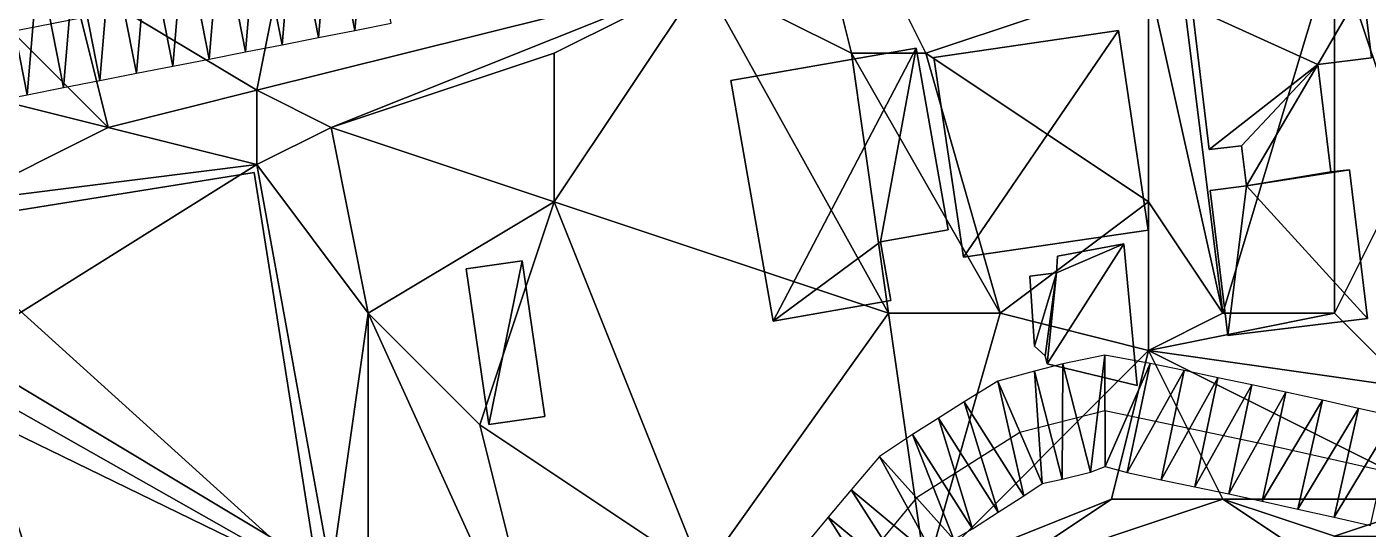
# Model space of a CAD drawing. Header units: metres. Extents: x -1103 to 901, y -902 to 905.
# Drawn here: x -860.4 to -788.2, y 314.4 to 341.4 of the extents above; entities that cross this region are included whole.
import ezdxf

# ---------------------------------------------------------------- set-up
doc = ezdxf.new("R2010")
doc.units = ezdxf.units.M
for name, color, linetype in [('OSM_BUILDING_FOOTPRINTS', 7, 'CONTINUOUS'), ('OSM_BUILDING_ROOFS', 1, 'CONTINUOUS'), ('OSM_BUILDING_WALLS', 8, 'CONTINUOUS'), ('OSM_ROAD_AXES', 2, 'CONTINUOUS'), ('OSM_ROAD_SURFACE', 9, 'CONTINUOUS'), ('OSM_TERRAIN', 3, 'CONTINUOUS')]:
    doc.layers.add(name, color=color, linetype=linetype)

msp = doc.modelspace()

# ---------------------------------------------------------------- linework, layer by layer
at = {"layer": 'OSM_BUILDING_FOOTPRINTS'}
for points in [[(-788.478, 343.553, 12.999), (-797.664, 342.458, 12.999), (-796.735, 334.805, 12.999), (-795, 335.015, 12.999), (-794.734, 332.848, 12.999), (-796.691, 332.604, 12.999), (-795.74, 324.808, 12.999), (-788.223, 325.715, 12.999), (-789.196, 333.721, 12.999), (-790.191, 333.6, 12.999), (-790.899, 339.384, 12.999), (-788.014, 339.737, 12.999), (-788.478, 343.553, 12.999)], [(-811.558, 339.759, 12.331), (-801.621, 341.219, 12.331), (-800.029, 330.47, 12.331), (-809.966, 329.01, 12.331), (-811.558, 339.759, 12.331)], [(-822.49, 338.52, 11.861), (-812.52, 340.268, 11.861), (-810.784, 330.492, 11.861), (-814.432, 329.85, 11.861), (-813.879, 326.687, 11.861), (-820.202, 325.581, 11.861), (-822.49, 338.52, 11.861)], [(-848.146, 333.577, 13.116), (-844.664, 311.58, 13.116), (-854.822, 309.866, 13.116), (-854.435, 307.345, 13.116), (-860.194, 306.559, 13.116), (-861.3, 312.664, 13.116), (-862.77, 312.387, 13.116), (-863.466, 315.937, 13.116), (-865.589, 315.617, 13.116), (-866.716, 322.318, 13.116), (-864.461, 322.794, 13.116), (-865.854, 330.745, 13.116), (-848.146, 333.577, 13.116)], [(-801.344, 329.74, 12.421), (-804.904, 329.065, 12.421), (-804.959, 328.181, 12.421), (-806.396, 327.993, 12.421), (-806.142, 324.233, 12.421), (-805.567, 323.713, 12.421), (-805.456, 323.27, 12.421), (-800.615, 322.109, 12.421), (-801.344, 329.74, 12.421)], [(-836.727, 328.39, 11.483), (-833.721, 328.822, 11.483), (-832.505, 320.439, 11.483), (-835.511, 320.019, 11.483), (-836.727, 328.39, 11.483)]]:
    msp.add_polyline3d(points, close=True, dxfattribs=at)
at = {"layer": 'OSM_BUILDING_ROOFS'}
for points in [[(-790.899, 339.384, 27.799), (-788.478, 343.553, 27.799), (-797.664, 342.458, 27.799)], [(-790.899, 339.384, 27.799), (-788.014, 339.737, 27.799), (-788.478, 343.553, 27.799)], [(-790.899, 339.384, 27.799), (-797.664, 342.458, 27.799), (-796.735, 334.805, 27.799)], [(-801.621, 341.219, 26.331), (-811.558, 339.759, 26.331), (-809.966, 329.01, 26.331)], [(-801.621, 341.219, 26.331), (-809.966, 329.01, 26.331), (-800.029, 330.47, 26.331)], [(-812.52, 340.268, 20.261), (-822.49, 338.52, 20.261), (-820.202, 325.581, 20.261)], [(-814.432, 329.85, 20.261), (-812.52, 340.268, 20.261), (-820.202, 325.581, 20.261)], [(-814.432, 329.85, 20.261), (-810.784, 330.492, 20.261), (-812.52, 340.268, 20.261)], [(-790.899, 339.384, 27.799), (-796.735, 334.805, 27.799), (-795, 335.015, 27.799)], [(-790.899, 339.384, 27.799), (-795, 335.015, 27.799), (-794.734, 332.848, 27.799)], [(-794.734, 332.848, 27.799), (-790.191, 333.6, 27.799), (-790.899, 339.384, 27.799)], [(-844.664, 311.58, 27.916), (-848.146, 333.577, 27.916), (-865.854, 330.745, 27.916)], [(-794.734, 332.848, 27.799), (-788.223, 325.715, 27.799), (-789.196, 333.721, 27.799)], [(-794.734, 332.848, 27.799), (-789.196, 333.721, 27.799), (-790.191, 333.6, 27.799)], [(-794.734, 332.848, 27.799), (-796.691, 332.604, 27.799), (-795.74, 324.808, 27.799)], [(-794.734, 332.848, 27.799), (-795.74, 324.808, 27.799), (-788.223, 325.715, 27.799)], [(-844.664, 311.58, 27.916), (-865.854, 330.745, 27.916), (-864.461, 322.794, 27.916)], [(-820.202, 325.581, 20.261), (-813.879, 326.687, 20.261), (-814.432, 329.85, 20.261)], [(-805.456, 323.27, 17.621), (-800.615, 322.109, 17.621), (-801.344, 329.74, 17.621)], [(-804.959, 328.181, 17.621), (-805.456, 323.27, 17.621), (-801.344, 329.74, 17.621)], [(-801.344, 329.74, 17.621), (-804.904, 329.065, 17.621), (-804.959, 328.181, 17.621)], [(-833.721, 328.822, 21.483), (-836.727, 328.39, 21.483), (-835.511, 320.019, 21.483)], [(-833.721, 328.822, 21.483), (-835.511, 320.019, 21.483), (-832.505, 320.439, 21.483)], [(-804.959, 328.181, 17.621), (-806.396, 327.993, 17.621), (-806.142, 324.233, 17.621)], [(-804.959, 328.181, 17.621), (-806.142, 324.233, 17.621), (-805.567, 323.713, 17.621)], [(-804.959, 328.181, 17.621), (-805.567, 323.713, 17.621), (-805.456, 323.27, 17.621)], [(-844.664, 311.58, 27.916), (-864.461, 322.794, 27.916), (-866.716, 322.318, 27.916)], [(-861.3, 312.664, 27.916), (-844.664, 311.58, 27.916), (-866.716, 322.318, 27.916)]]:
    msp.add_3dface(points, dxfattribs=at)
at = {"layer": 'OSM_BUILDING_WALLS'}
for points in [[(-788.014, 339.737, 12.999), (-788.478, 343.553, 12.999), (-788.478, 343.553, 27.799)], [(-788.014, 339.737, 12.999), (-788.478, 343.553, 27.799), (-788.014, 339.737, 27.799)], [(-797.664, 342.458, 12.999), (-796.735, 334.805, 12.999), (-796.735, 334.805, 27.799)], [(-797.664, 342.458, 12.999), (-796.735, 334.805, 27.799), (-797.664, 342.458, 27.799)], [(-801.621, 341.219, 12.331), (-811.558, 339.759, 12.331), (-811.558, 339.759, 26.331)], [(-801.621, 341.219, 12.331), (-811.558, 339.759, 26.331), (-801.621, 341.219, 26.331)], [(-800.029, 330.47, 12.331), (-801.621, 341.219, 12.331), (-801.621, 341.219, 26.331)], [(-800.029, 330.47, 12.331), (-801.621, 341.219, 26.331), (-800.029, 330.47, 26.331)], [(-812.52, 340.268, 11.861), (-822.49, 338.52, 11.861), (-822.49, 338.52, 20.261)], [(-812.52, 340.268, 11.861), (-822.49, 338.52, 20.261), (-812.52, 340.268, 20.261)], [(-810.784, 330.492, 11.861), (-812.52, 340.268, 11.861), (-812.52, 340.268, 20.261)], [(-810.784, 330.492, 11.861), (-812.52, 340.268, 20.261), (-810.784, 330.492, 20.261)], [(-811.558, 339.759, 12.331), (-809.966, 329.01, 12.331), (-809.966, 329.01, 26.331)], [(-811.558, 339.759, 12.331), (-809.966, 329.01, 26.331), (-811.558, 339.759, 26.331)], [(-790.899, 339.384, 12.999), (-788.014, 339.737, 12.999), (-788.014, 339.737, 27.799)], [(-790.899, 339.384, 12.999), (-788.014, 339.737, 27.799), (-790.899, 339.384, 27.799)], [(-790.191, 333.6, 12.999), (-790.899, 339.384, 12.999), (-790.899, 339.384, 27.799)], [(-790.191, 333.6, 12.999), (-790.899, 339.384, 27.799), (-790.191, 333.6, 27.799)], [(-822.49, 338.52, 11.861), (-820.202, 325.581, 11.861), (-820.202, 325.581, 20.261)], [(-822.49, 338.52, 11.861), (-820.202, 325.581, 20.261), (-822.49, 338.52, 20.261)], [(-796.735, 334.805, 12.999), (-795, 335.015, 12.999), (-795, 335.015, 27.799)], [(-796.735, 334.805, 12.999), (-795, 335.015, 27.799), (-796.735, 334.805, 27.799)], [(-795, 335.015, 12.999), (-794.734, 332.848, 12.999), (-794.734, 332.848, 27.799)], [(-795, 335.015, 12.999), (-794.734, 332.848, 27.799), (-795, 335.015, 27.799)], [(-848.146, 333.577, 13.116), (-865.854, 330.745, 13.116), (-865.854, 330.745, 27.916)], [(-848.146, 333.577, 13.116), (-865.854, 330.745, 27.916), (-848.146, 333.577, 27.916)], [(-844.664, 311.58, 13.116), (-848.146, 333.577, 13.116), (-848.146, 333.577, 27.916)], [(-844.664, 311.58, 13.116), (-848.146, 333.577, 27.916), (-844.664, 311.58, 27.916)], [(-789.196, 333.721, 12.999), (-790.191, 333.6, 12.999), (-790.191, 333.6, 27.799)], [(-789.196, 333.721, 12.999), (-790.191, 333.6, 27.799), (-789.196, 333.721, 27.799)], [(-788.223, 325.715, 12.999), (-789.196, 333.721, 12.999), (-789.196, 333.721, 27.799)], [(-788.223, 325.715, 12.999), (-789.196, 333.721, 27.799), (-788.223, 325.715, 27.799)], [(-794.734, 332.848, 12.999), (-796.691, 332.604, 12.999), (-796.691, 332.604, 27.799)], [(-794.734, 332.848, 12.999), (-796.691, 332.604, 27.799), (-794.734, 332.848, 27.799)], [(-796.691, 332.604, 12.999), (-795.74, 324.808, 12.999), (-795.74, 324.808, 27.799)], [(-796.691, 332.604, 12.999), (-795.74, 324.808, 27.799), (-796.691, 332.604, 27.799)], [(-814.432, 329.85, 11.861), (-810.784, 330.492, 11.861), (-810.784, 330.492, 20.261)], [(-814.432, 329.85, 11.861), (-810.784, 330.492, 20.261), (-814.432, 329.85, 20.261)], [(-809.966, 329.01, 12.331), (-800.029, 330.47, 12.331), (-800.029, 330.47, 26.331)], [(-809.966, 329.01, 12.331), (-800.029, 330.47, 26.331), (-809.966, 329.01, 26.331)], [(-813.879, 326.687, 11.861), (-814.432, 329.85, 11.861), (-814.432, 329.85, 20.261)], [(-813.879, 326.687, 11.861), (-814.432, 329.85, 20.261), (-813.879, 326.687, 20.261)], [(-801.344, 329.74, 12.421), (-804.904, 329.065, 12.421), (-804.904, 329.065, 17.621)], [(-801.344, 329.74, 12.421), (-804.904, 329.065, 17.621), (-801.344, 329.74, 17.621)], [(-800.615, 322.109, 12.421), (-801.344, 329.74, 12.421), (-801.344, 329.74, 17.621)], [(-800.615, 322.109, 12.421), (-801.344, 329.74, 17.621), (-800.615, 322.109, 17.621)], [(-833.721, 328.822, 11.483), (-836.727, 328.39, 11.483), (-836.727, 328.39, 21.483)], [(-833.721, 328.822, 11.483), (-836.727, 328.39, 21.483), (-833.721, 328.822, 21.483)], [(-832.505, 320.439, 11.483), (-833.721, 328.822, 11.483), (-833.721, 328.822, 21.483)], [(-832.505, 320.439, 11.483), (-833.721, 328.822, 21.483), (-832.505, 320.439, 21.483)], [(-804.904, 329.065, 12.421), (-804.959, 328.181, 12.421), (-804.959, 328.181, 17.621)], [(-804.904, 329.065, 12.421), (-804.959, 328.181, 17.621), (-804.904, 329.065, 17.621)], [(-836.727, 328.39, 11.483), (-835.511, 320.019, 11.483), (-835.511, 320.019, 21.483)], [(-836.727, 328.39, 11.483), (-835.511, 320.019, 21.483), (-836.727, 328.39, 21.483)], [(-804.959, 328.181, 12.421), (-806.396, 327.993, 12.421), (-806.396, 327.993, 17.621)], [(-804.959, 328.181, 12.421), (-806.396, 327.993, 17.621), (-804.959, 328.181, 17.621)], [(-806.396, 327.993, 12.421), (-806.142, 324.233, 12.421), (-806.142, 324.233, 17.621)], [(-806.396, 327.993, 12.421), (-806.142, 324.233, 17.621), (-806.396, 327.993, 17.621)], [(-820.202, 325.581, 11.861), (-813.879, 326.687, 11.861), (-813.879, 326.687, 20.261)], [(-820.202, 325.581, 11.861), (-813.879, 326.687, 20.261), (-820.202, 325.581, 20.261)], [(-795.74, 324.808, 12.999), (-788.223, 325.715, 12.999), (-788.223, 325.715, 27.799)], [(-795.74, 324.808, 12.999), (-788.223, 325.715, 27.799), (-795.74, 324.808, 27.799)], [(-806.142, 324.233, 12.421), (-805.567, 323.713, 12.421), (-805.567, 323.713, 17.621)], [(-806.142, 324.233, 12.421), (-805.567, 323.713, 17.621), (-806.142, 324.233, 17.621)], [(-805.567, 323.713, 12.421), (-805.456, 323.27, 12.421), (-805.456, 323.27, 17.621)], [(-805.567, 323.713, 12.421), (-805.456, 323.27, 17.621), (-805.567, 323.713, 17.621)], [(-805.456, 323.27, 12.421), (-800.615, 322.109, 12.421), (-800.615, 322.109, 17.621)], [(-805.456, 323.27, 12.421), (-800.615, 322.109, 17.621), (-805.456, 323.27, 17.621)], [(-835.511, 320.019, 11.483), (-832.505, 320.439, 11.483), (-832.505, 320.439, 21.483)], [(-835.511, 320.019, 11.483), (-832.505, 320.439, 21.483), (-835.511, 320.019, 21.483)]]:
    msp.add_3dface(points, dxfattribs=at)
at = {"layer": 'OSM_ROAD_AXES'}
for points in [[(-671.021, 374.276, 15.641), (-682.528, 370.737, 13.989), (-823.795, 348.496, 14.019), (-900.243, 333.498, 16.967), (-914.856, 318.856, 16.668)], [(-693.945, 296.531, 13.883), (-793.253, 318.825, 15.355), (-802.35, 320.749, 14.615), (-806.926, 319.588, 14.409), (-812.486, 316.06, 14.1), (-817.383, 310.165, 14.379), (-818.411, 305.233, 14.946), (-817.67, 302.28, 15.646), (-812.298, 278.282, 17.137), (-814.884, 266.405, 17.33)]]:
    msp.add_polyline3d(points, dxfattribs=at)
at = {"layer": 'OSM_ROAD_SURFACE'}
for points in [[(-844.071, 348.085, 14.069), (-846.031, 347.7, 14.072), (-844.683, 340.831, 13.97)], [(-844.071, 348.085, 14.069), (-844.683, 340.831, 13.97), (-842.723, 341.216, 13.967)], [(-842.11, 348.469, 14.066), (-844.071, 348.085, 14.069), (-842.723, 341.216, 13.967)], [(-842.11, 348.469, 14.066), (-842.723, 341.216, 13.967), (-840.763, 341.6, 13.963)], [(-847.991, 347.316, 14.135), (-849.951, 346.931, 14.183), (-848.604, 340.062, 14.009)], [(-847.991, 347.316, 14.135), (-848.604, 340.062, 14.009), (-846.643, 340.447, 13.973)], [(-846.031, 347.7, 14.072), (-847.991, 347.316, 14.135), (-846.643, 340.447, 13.973)], [(-846.031, 347.7, 14.072), (-846.643, 340.447, 13.973), (-844.683, 340.831, 13.97)], [(-851.911, 346.547, 14.249), (-853.872, 346.162, 14.378), (-852.524, 339.293, 14.211)], [(-851.911, 346.547, 14.249), (-852.524, 339.293, 14.211), (-850.564, 339.678, 14.073)], [(-849.951, 346.931, 14.183), (-851.911, 346.547, 14.249), (-850.564, 339.678, 14.073)], [(-849.951, 346.931, 14.183), (-850.564, 339.678, 14.073), (-848.604, 340.062, 14.009)], [(-853.872, 346.162, 14.378), (-855.832, 345.777, 14.593), (-854.484, 338.908, 14.356)], [(-853.872, 346.162, 14.378), (-854.484, 338.908, 14.356), (-852.524, 339.293, 14.211)], [(-857.792, 345.393, 14.732), (-859.752, 345.008, 14.826), (-858.405, 338.139, 14.742)], [(-857.792, 345.393, 14.732), (-858.405, 338.139, 14.742), (-856.444, 338.524, 14.501)], [(-855.832, 345.777, 14.593), (-857.792, 345.393, 14.732), (-856.444, 338.524, 14.501)], [(-855.832, 345.777, 14.593), (-856.444, 338.524, 14.501), (-854.484, 338.908, 14.356)], [(-861.712, 344.624, 14.961), (-862.325, 337.37, 15.032), (-860.365, 337.755, 14.882)], [(-859.752, 345.008, 14.826), (-861.712, 344.624, 14.961), (-860.365, 337.755, 14.882)], [(-859.752, 345.008, 14.826), (-860.365, 337.755, 14.882), (-858.405, 338.139, 14.742)], [(-802.352, 323.749, 14.65), (-804.613, 323.27, 14.574), (-803.138, 317.454, 14.742)], [(-802.352, 323.749, 14.65), (-803.138, 317.454, 14.742), (-802.348, 317.749, 14.797)], [(-799.91, 323.299, 14.75), (-802.352, 323.749, 14.65), (-802.348, 317.749, 14.797)], [(-806.139, 322.883, 14.522), (-808.124, 322.338, 14.454), (-805.729, 316.837, 14.544)], [(-804.613, 323.27, 14.574), (-806.139, 322.883, 14.522), (-804.663, 317.067, 14.627)], [(-806.139, 322.883, 14.522), (-805.729, 316.837, 14.544), (-804.663, 317.067, 14.627)], [(-804.613, 323.27, 14.574), (-804.663, 317.067, 14.627), (-803.138, 317.454, 14.742)], [(-799.91, 323.299, 14.75), (-802.348, 317.749, 14.797), (-801.151, 317.429, 14.889)], [(-798.09, 322.914, 14.921), (-799.91, 323.299, 14.75), (-801.151, 317.429, 14.889)], [(-798.09, 322.914, 14.921), (-801.151, 317.429, 14.889), (-799.332, 317.044, 14.959)], [(-796.271, 322.53, 15.081), (-798.09, 322.914, 14.921), (-799.332, 317.044, 14.959)], [(-808.124, 322.338, 14.454), (-809.924, 321.239, 14.353), (-806.709, 316.173, 14.488)], [(-808.124, 322.338, 14.454), (-806.709, 316.173, 14.488), (-805.729, 316.837, 14.544)], [(-796.271, 322.53, 15.081), (-799.332, 317.044, 14.959), (-797.513, 316.659, 15.03)], [(-794.451, 322.145, 15.231), (-796.271, 322.53, 15.081), (-797.513, 316.659, 15.03)], [(-794.451, 322.145, 15.231), (-797.513, 316.659, 15.03), (-795.693, 316.275, 15.133)], [(-792.613, 321.756, 15.383), (-794.451, 322.145, 15.231), (-795.693, 316.275, 15.133)], [(-792.613, 321.756, 15.383), (-795.693, 316.275, 15.133), (-793.892, 315.894, 15.311)], [(-790.648, 321.315, 15.548), (-792.613, 321.756, 15.383), (-793.892, 315.894, 15.311)], [(-790.648, 321.315, 15.548), (-793.892, 315.894, 15.311), (-791.963, 315.461, 15.474)], [(-788.701, 320.878, 15.71), (-790.648, 321.315, 15.548), (-791.963, 315.461, 15.474)], [(-809.924, 321.239, 14.353), (-811.314, 320.357, 14.233), (-808.099, 315.291, 14.407)], [(-809.924, 321.239, 14.353), (-808.099, 315.291, 14.407), (-806.709, 316.173, 14.488)], [(-788.701, 320.878, 15.71), (-791.963, 315.461, 15.474), (-790.016, 315.023, 15.638)], [(-786.754, 320.441, 15.873), (-788.701, 320.878, 15.71), (-790.016, 315.023, 15.638)], [(-811.314, 320.357, 14.233), (-812.704, 319.475, 14.114), (-809.489, 314.409, 14.325)], [(-811.314, 320.357, 14.233), (-809.489, 314.409, 14.325), (-808.099, 315.291, 14.407)], [(-786.754, 320.441, 15.873), (-790.016, 315.023, 15.638), (-788.068, 314.586, 15.802)], [(-812.704, 319.475, 14.114), (-814.495, 318.288, 14.091), (-810.478, 313.831, 14.282)], [(-812.704, 319.475, 14.114), (-810.478, 313.831, 14.282), (-809.489, 314.409, 14.325)], [(-814.495, 318.288, 14.091), (-816.018, 316.503, 14.109), (-811.403, 312.669, 14.239)], [(-814.495, 318.288, 14.091), (-811.403, 312.669, 14.239), (-810.478, 313.831, 14.282)], [(-816.018, 316.503, 14.109), (-817.242, 315.03, 14.124), (-812.627, 311.196, 14.312)], [(-816.018, 316.503, 14.109), (-812.627, 311.196, 14.312), (-811.403, 312.669, 14.239)], [(-817.242, 315.03, 14.124), (-818.467, 313.556, 14.14), (-813.851, 309.722, 14.486)], [(-817.242, 315.03, 14.124), (-813.851, 309.722, 14.486), (-812.627, 311.196, 14.312)]]:
    msp.add_3dface(points, dxfattribs=at)
at = {"layer": 'OSM_TERRAIN'}
for points in [[(-824, 344, 13.874), (-816, 340, 13.901), (-820, 356, 14.135)], [(-812, 340, 14.333), (-820, 356, 14.135), (-816, 340, 13.901)], [(-812, 340, 14.333), (-800, 344, 14.768), (-820, 356, 14.135)], [(-858, 344, 14.384), (-848, 338, 13.895), (-846, 348, 14.026)], [(-848, 338, 13.895), (-824, 344, 13.874), (-846, 348, 14.026)], [(-796, 326, 15.131), (-790, 346, 15.095), (-798, 342, 15.054)], [(-796, 326, 15.131), (-790, 326, 15.222), (-790, 346, 15.095)], [(-790, 326, 15.222), (-786, 334, 15.652), (-790, 346, 15.095)], [(-790, 346, 15.095), (-786, 334, 15.652), (-786, 344, 15.565)], [(-872, 340, 15.696), (-856, 336, 14.5), (-864, 344, 15.146)], [(-856, 336, 14.5), (-858, 344, 14.384), (-864, 344, 15.146)], [(-848, 338, 13.895), (-858, 344, 14.384), (-856, 336, 14.5)], [(-848, 338, 13.895), (-844, 336, 13.657), (-824, 344, 13.874)], [(-844, 336, 13.657), (-832, 340, 13.457), (-824, 344, 13.874)], [(-832, 332, 13.201), (-814, 326, 13.916), (-824, 344, 13.874)], [(-832, 332, 13.201), (-824, 344, 13.874), (-832, 340, 13.457)], [(-814, 326, 13.916), (-816, 340, 13.901), (-824, 344, 13.874)], [(-812, 340, 14.333), (-800, 332, 14.414), (-800, 344, 14.768)], [(-800, 332, 14.414), (-796, 326, 15.131), (-800, 344, 14.768)], [(-796, 326, 15.131), (-798, 342, 15.054), (-800, 344, 14.768)], [(-864, 332, 15.336), (-856, 336, 14.5), (-872, 340, 15.696)], [(-844, 336, 13.657), (-832, 332, 13.201), (-832, 340, 13.457)], [(-814, 326, 13.916), (-808, 326, 14.451), (-816, 340, 13.901)], [(-816, 340, 13.901), (-808, 326, 14.451), (-812, 340, 14.333)], [(-808, 326, 14.451), (-800, 332, 14.414), (-812, 340, 14.333)], [(-848, 334, 15.112), (-848, 338, 13.895), (-856, 336, 14.5)], [(-848, 334, 15.112), (-844, 336, 13.657), (-848, 338, 13.895)], [(-864, 332, 15.336), (-848, 334, 15.112), (-856, 336, 14.5)], [(-848, 334, 15.112), (-842, 326, 13.804), (-844, 336, 13.657)], [(-842, 326, 13.804), (-832, 332, 13.201), (-844, 336, 13.657)], [(-864, 324, 15.273), (-844, 312, 15.161), (-848, 334, 15.112)], [(-864, 332, 15.336), (-864, 324, 15.273), (-848, 334, 15.112)], [(-844, 312, 15.161), (-842, 326, 13.804), (-848, 334, 15.112)], [(-786, 322, 15.77), (-786, 334, 15.652), (-790, 326, 15.222)], [(-842, 326, 13.804), (-836, 320, 13.566), (-832, 332, 13.201)], [(-824, 312, 14.074), (-832, 332, 13.201), (-836, 320, 13.566)], [(-824, 312, 14.074), (-814, 326, 13.916), (-832, 332, 13.201)], [(-800, 324, 14.676), (-800, 332, 14.414), (-808, 326, 14.451)], [(-800, 324, 14.676), (-796, 326, 15.131), (-800, 332, 14.414)], [(-842, 310, 14.791), (-842, 326, 13.804), (-844, 312, 15.161)], [(-842, 310, 14.791), (-832, 304, 14.513), (-842, 326, 13.804)], [(-832, 304, 14.513), (-836, 320, 13.566), (-842, 326, 13.804)], [(-824, 312, 14.074), (-812, 312, 14.163), (-814, 326, 13.916)], [(-812, 312, 14.163), (-808, 326, 14.451), (-814, 326, 13.916)], [(-812, 312, 14.163), (-800, 324, 14.676), (-808, 326, 14.451)], [(-800, 324, 14.676), (-786, 322, 15.77), (-790, 326, 15.222)], [(-800, 324, 14.676), (-790, 326, 15.222), (-796, 326, 15.131)], [(-862, 310, 15.787), (-860, 312, 15.273), (-864, 324, 15.273)], [(-860, 312, 15.273), (-844, 312, 15.161), (-864, 324, 15.273)], [(-802, 316, 14.854), (-800, 324, 14.676), (-812, 312, 14.163)], [(-802, 316, 14.854), (-796, 316, 15.049), (-800, 324, 14.676)], [(-796, 316, 15.049), (-784, 316, 16.311), (-800, 324, 14.676)], [(-784, 316, 16.311), (-786, 322, 15.77), (-800, 324, 14.676)], [(-832, 304, 14.513), (-824, 312, 14.074), (-836, 320, 13.566)], [(-808, 312, 15.207), (-802, 316, 14.854), (-812, 312, 14.163)], [(-808, 312, 15.207), (-790, 312, 15.272), (-796, 316, 15.049)], [(-808, 312, 15.207), (-796, 316, 15.049), (-802, 316, 14.854)], [(-790, 312, 15.272), (-790, 314, 15.494), (-796, 316, 15.049)], [(-790, 314, 15.494), (-784, 316, 16.311), (-796, 316, 15.049)], [(-786, 314, 15.926), (-784, 316, 16.311), (-790, 314, 15.494)]]:
    msp.add_3dface(points, dxfattribs=at)

doc.saveas('drawing.dxf')
